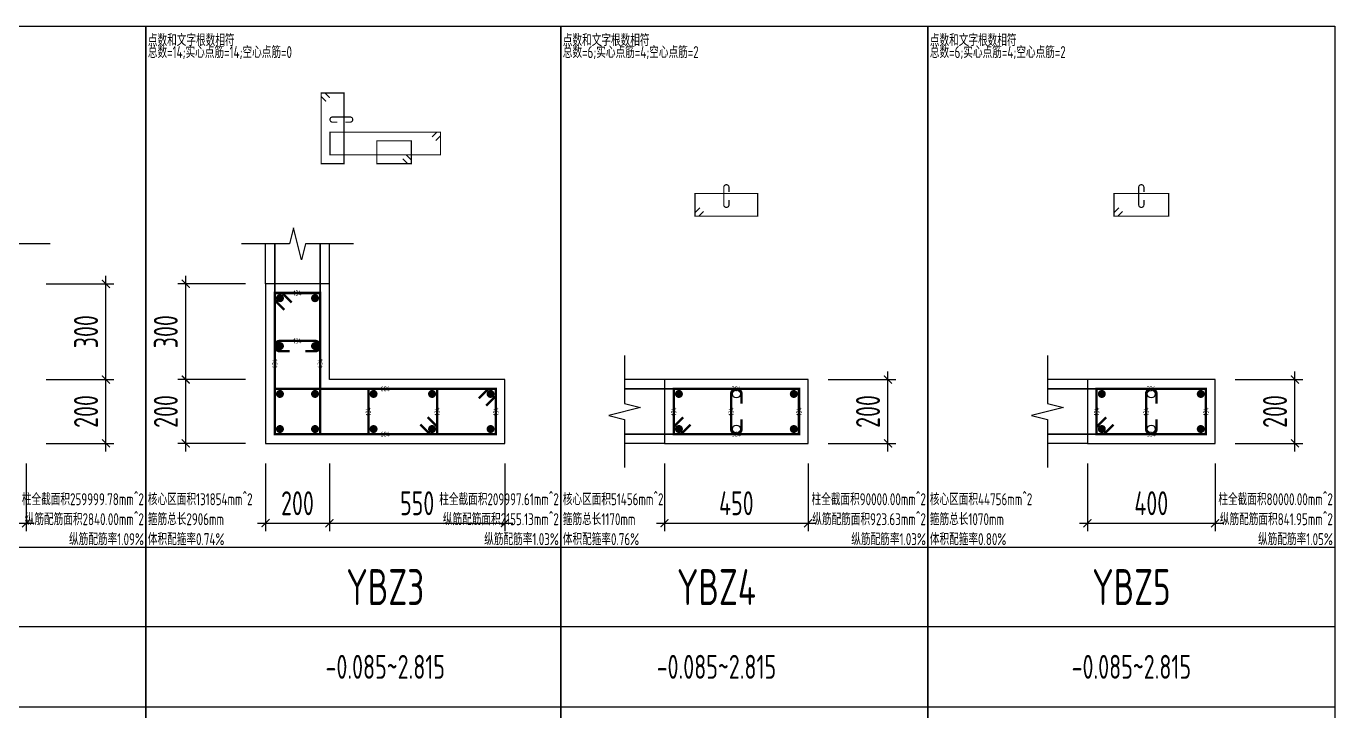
# Model space of a CAD drawing. Extents: x -812054 to 22247, y -644080 to 1003627.
# Drawn here: x -482157 to -465757, y -242433 to -233851 of the extents above; entities that cross this region are included whole.
import ezdxf
from ezdxf.enums import TextEntityAlignment as Align

# ---------------------------------------------------------------- set-up
doc = ezdxf.new("R2010")
doc.units = 0
doc.header["$LTSCALE"] = 1000
doc.layers.get('0').update_dxf_attribs({"linetype": 'CONTINUOUS'})
doc.layers.get('DEFPOINTS').update_dxf_attribs({"linetype": 'CONTINUOUS'})
for name, color, linetype in [('COLU_DE_DIM', 3, 'CONTINUOUS'), ('COLU_DE_TH', 7, 'CONTINUOUS'), ('LINK', 6, 'CONTINUOUS'), ('LINK-INDEX', 6, 'CONTINUOUS'), ('REIN', 6, 'CONTINUOUS'), ('TAB', 7, 'CONTINUOUS'), ('TAB_TEXT', 7, 'CONTINUOUS'), ('THIN', 7, 'CONTINUOUS')]:
    doc.layers.add(name, color=color, linetype=linetype)
doc.layers.add('箍筋长度', color=3, linetype='CONTINUOUS', plot=False)
doc.layers.add('配箍校核', color=34, linetype='CONTINUOUS', plot=False)
doc.styles.add('BW_Rein', font='Tssdeng.shx', dxfattribs={"width": 0.7, "bigfont": 'hztxt.shx'})
doc.styles.add('TSSD_DIMENSION', font='Tssdeng.shx', dxfattribs={"width": 0.7, "bigfont": 'tssdchn.shx'})
doc.styles.add('TSSD_REIN', font='tssdeng.shx', dxfattribs={"width": 0.7, "height": 300, "bigfont": 'tssdchn.shx'})
doc.dimstyles.new('TSSD_25_100', dxfattribs={"dimtxt": 300, "dimasz": 100, "dimexe": 100, "dimexo": 250, "dimgap": 100, "dimtad": 1, "dimdec": 0, "dimlfac": 0.25, "dimzin": 0, "dimdsep": 46, "dimtxsty": 'TSSD_DIMENSION', "dimblk": 'ARCHTICK', "dimcen": 0, "dimdle": 100, "dimclrt": 7, "dimadec": 0, "dimazin": 0, "dimtfac": 1, "dimtdec": 0, "dimtix": 1, "dimtmove": 2, "dimatfit": 3, "dimldrblk": 'ARCHTICK', "dimfxl": 1, "dimtolj": 1, "dimtzin": 0, "dimarcsym": 0})

# ---------------------------------------------------------------- blocks, each defined once
blk = doc.blocks.new('_ArchTick')
at = {"color": 0, "linetype": 'ByBlock', "const_width": 0.15}
blk.add_lwpolyline([(-0.5, -0.5), (0.5, 0.5)], dxfattribs=at)
blk = doc.blocks.new('*D1563')
at = {"layer": 'COLU_DE_DIM', "color": 0, "lineweight": -2, "transparency": 16777216}
for p, q in [((-474157, -239331), (-474157, -240181)), ((-472357, -239331), (-472357, -240181)), ((-474257, -240081), (-472257, -240081))]:
    blk.add_line(p, q, dxfattribs=at)
at = {"layer": 'DEFPOINTS', "color": 0, "transparency": 16777216}
for p in [(-474157, -239081), (-472357, -239081), (-472357, -240081)]:
    blk.add_point(p, dxfattribs=at)
at = {"layer": 'COLU_DE_DIM', "color": 0, "lineweight": -2, "transparency": 16777216, "xscale": 100, "yscale": 100, "zscale": 100, "rotation": 180}
blk.add_blockref('_ArchTick', (-474157, -240081), dxfattribs=at)
at = {"layer": 'COLU_DE_DIM', "color": 0, "lineweight": -2, "transparency": 16777216, "xscale": 100, "yscale": 100, "zscale": 100}
blk.add_blockref('_ArchTick', (-472357, -240081), dxfattribs=at)
at = {"layer": 'COLU_DE_DIM', "color": 7, "transparency": 16777216, "insert": (-473257, -239831), "char_height": 300, "attachment_point": 5, "style": 'TSSD_DIMENSION'}
blk.add_mtext('\\A1;450', dxfattribs=at)
blk = doc.blocks.new('*D1564')
at = {"layer": 'COLU_DE_DIM', "color": 0, "lineweight": -2, "transparency": 16777216}
for p, q in [((-472107, -238281), (-471257, -238281)), ((-471357, -239181), (-471357, -238181)), ((-472107, -239081), (-471257, -239081))]:
    blk.add_line(p, q, dxfattribs=at)
at = {"layer": 'DEFPOINTS', "color": 0, "transparency": 16777216}
for p in [(-472357, -238281), (-471357, -238281), (-472357, -239081)]:
    blk.add_point(p, dxfattribs=at)
at = {"layer": 'COLU_DE_DIM', "color": 0, "lineweight": -2, "transparency": 16777216, "xscale": 100, "yscale": 100, "zscale": 100}
for p, rotation in [((-471357, -238281), 90), ((-471357, -239081), 270)]:
    blk.add_blockref('_ArchTick', p, dxfattribs=dict(at, rotation=rotation))
at = {"layer": 'COLU_DE_DIM', "color": 7, "transparency": 16777216, "insert": (-471607, -238681), "char_height": 300, "attachment_point": 5, "rotation": 90, "style": 'TSSD_DIMENSION'}
blk.add_mtext('\\A1;200', dxfattribs=at)
blk = doc.blocks.new('*D1565')
at = {"layer": 'COLU_DE_DIM', "color": 0, "lineweight": -2, "transparency": 16777216}
for p, q in [((-468857, -239331), (-468857, -240181)), ((-467257, -239331), (-467257, -240181)), ((-468957, -240081), (-467157, -240081))]:
    blk.add_line(p, q, dxfattribs=at)
at = {"layer": 'DEFPOINTS', "color": 0, "transparency": 16777216}
for p in [(-468857, -239081), (-467257, -239081), (-467257, -240081)]:
    blk.add_point(p, dxfattribs=at)
at = {"layer": 'COLU_DE_DIM', "color": 0, "lineweight": -2, "transparency": 16777216, "xscale": 100, "yscale": 100, "zscale": 100, "rotation": 180}
blk.add_blockref('_ArchTick', (-468857, -240081), dxfattribs=at)
at = {"layer": 'COLU_DE_DIM', "color": 0, "lineweight": -2, "transparency": 16777216, "xscale": 100, "yscale": 100, "zscale": 100}
blk.add_blockref('_ArchTick', (-467257, -240081), dxfattribs=at)
at = {"layer": 'COLU_DE_DIM', "color": 7, "transparency": 16777216, "insert": (-468057, -239831), "char_height": 300, "attachment_point": 5, "style": 'TSSD_DIMENSION'}
blk.add_mtext('\\A1;400', dxfattribs=at)
blk = doc.blocks.new('*D1566')
at = {"layer": 'COLU_DE_DIM', "color": 0, "lineweight": -2, "transparency": 16777216}
for p, q in [((-467007, -238281), (-466157, -238281)), ((-466257, -239181), (-466257, -238181)), ((-467007, -239081), (-466157, -239081))]:
    blk.add_line(p, q, dxfattribs=at)
at = {"layer": 'DEFPOINTS', "color": 0, "transparency": 16777216}
for p in [(-467257, -238281), (-466257, -238281), (-467257, -239081)]:
    blk.add_point(p, dxfattribs=at)
at = {"layer": 'COLU_DE_DIM', "color": 0, "lineweight": -2, "transparency": 16777216, "xscale": 100, "yscale": 100, "zscale": 100}
for p, rotation in [((-466257, -238281), 90), ((-466257, -239081), 270)]:
    blk.add_blockref('_ArchTick', p, dxfattribs=dict(at, rotation=rotation))
at = {"layer": 'COLU_DE_DIM', "color": 7, "transparency": 16777216, "insert": (-466507, -238681), "char_height": 300, "attachment_point": 5, "rotation": 90, "style": 'TSSD_DIMENSION'}
blk.add_mtext('\\A1;200', dxfattribs=at)
blk = doc.blocks.new('*D1568')
at = {"layer": 'COLU_DE_DIM', "color": 0, "lineweight": -2, "transparency": 16777216}
for p, q in [((-482957, -239331), (-482957, -240181)), ((-482157, -239331), (-482157, -240181)), ((-483057, -240081), (-482057, -240081))]:
    blk.add_line(p, q, dxfattribs=at)
at = {"layer": 'DEFPOINTS', "color": 0, "transparency": 16777216}
for p in [(-482957, -239081), (-482157, -239081), (-482157, -240081)]:
    blk.add_point(p, dxfattribs=at)
at = {"layer": 'COLU_DE_DIM', "color": 0, "lineweight": -2, "transparency": 16777216, "xscale": 100, "yscale": 100, "zscale": 100, "rotation": 180}
blk.add_blockref('_ArchTick', (-482957, -240081), dxfattribs=at)
at = {"layer": 'COLU_DE_DIM', "color": 0, "lineweight": -2, "transparency": 16777216, "xscale": 100, "yscale": 100, "zscale": 100}
blk.add_blockref('_ArchTick', (-482157, -240081), dxfattribs=at)
at = {"layer": 'COLU_DE_DIM', "color": 7, "transparency": 16777216, "insert": (-482557, -239831), "char_height": 300, "attachment_point": 5, "style": 'TSSD_DIMENSION'}
blk.add_mtext('\\A1;200', dxfattribs=at)
blk = doc.blocks.new('*D1569')
at = {"layer": 'COLU_DE_DIM', "color": 0, "lineweight": -2, "transparency": 16777216}
for p, q in [((-481907, -238281), (-481057, -238281)), ((-481157, -239181), (-481157, -238181)), ((-481907, -239081), (-481057, -239081))]:
    blk.add_line(p, q, dxfattribs=at)
at = {"layer": 'DEFPOINTS', "color": 0, "transparency": 16777216}
for p in [(-482157, -238281), (-481157, -238281), (-482157, -239081)]:
    blk.add_point(p, dxfattribs=at)
at = {"layer": 'COLU_DE_DIM', "color": 0, "lineweight": -2, "transparency": 16777216, "xscale": 100, "yscale": 100, "zscale": 100}
for p, rotation in [((-481157, -238281), 90), ((-481157, -239081), 270)]:
    blk.add_blockref('_ArchTick', p, dxfattribs=dict(at, rotation=rotation))
at = {"layer": 'COLU_DE_DIM', "color": 7, "transparency": 16777216, "insert": (-481407, -238681), "char_height": 300, "attachment_point": 5, "rotation": 90, "style": 'TSSD_DIMENSION'}
blk.add_mtext('\\A1;200', dxfattribs=at)
blk = doc.blocks.new('*D1570')
at = {"layer": 'COLU_DE_DIM', "color": 0, "lineweight": -2, "transparency": 16777216}
for p, q in [((-481907, -237081), (-481057, -237081)), ((-481157, -238381), (-481157, -236981)), ((-481907, -238281), (-481057, -238281))]:
    blk.add_line(p, q, dxfattribs=at)
at = {"layer": 'DEFPOINTS', "color": 0, "transparency": 16777216}
for p in [(-482157, -237081), (-481157, -237081), (-482157, -238281)]:
    blk.add_point(p, dxfattribs=at)
at = {"layer": 'COLU_DE_DIM', "color": 0, "lineweight": -2, "transparency": 16777216, "xscale": 100, "yscale": 100, "zscale": 100}
for p, rotation in [((-481157, -237081), 90), ((-481157, -238281), 270)]:
    blk.add_blockref('_ArchTick', p, dxfattribs=dict(at, rotation=rotation))
at = {"layer": 'COLU_DE_DIM', "color": 7, "transparency": 16777216, "insert": (-481407, -237681), "char_height": 300, "attachment_point": 5, "rotation": 90, "style": 'TSSD_DIMENSION'}
blk.add_mtext('\\A1;300', dxfattribs=at)
blk = doc.blocks.new('*D1571')
at = {"layer": 'COLU_DE_DIM', "color": 0, "lineweight": -2, "transparency": 16777216}
for p, q in [((-479157, -239331), (-479157, -240181)), ((-478357, -239331), (-478357, -240181)), ((-479257, -240081), (-478257, -240081))]:
    blk.add_line(p, q, dxfattribs=at)
at = {"layer": 'DEFPOINTS', "color": 0, "transparency": 16777216}
for p in [(-479157, -239081), (-478357, -239081), (-478357, -240081)]:
    blk.add_point(p, dxfattribs=at)
at = {"layer": 'COLU_DE_DIM', "color": 0, "lineweight": -2, "transparency": 16777216, "xscale": 100, "yscale": 100, "zscale": 100, "rotation": 180}
blk.add_blockref('_ArchTick', (-479157, -240081), dxfattribs=at)
at = {"layer": 'COLU_DE_DIM', "color": 0, "lineweight": -2, "transparency": 16777216, "xscale": 100, "yscale": 100, "zscale": 100}
blk.add_blockref('_ArchTick', (-478357, -240081), dxfattribs=at)
at = {"layer": 'COLU_DE_DIM', "color": 7, "transparency": 16777216, "insert": (-478757, -239831), "char_height": 300, "attachment_point": 5, "style": 'TSSD_DIMENSION'}
blk.add_mtext('\\A1;200', dxfattribs=at)
blk = doc.blocks.new('*D1572')
at = {"layer": 'COLU_DE_DIM', "color": 0, "lineweight": -2, "transparency": 16777216}
for p, q in [((-478357, -239331), (-478357, -240181)), ((-476157, -239331), (-476157, -240181)), ((-478457, -240081), (-476057, -240081))]:
    blk.add_line(p, q, dxfattribs=at)
at = {"layer": 'DEFPOINTS', "color": 0, "transparency": 16777216}
for p in [(-478357, -239081), (-476157, -239081), (-476157, -240081)]:
    blk.add_point(p, dxfattribs=at)
at = {"layer": 'COLU_DE_DIM', "color": 0, "lineweight": -2, "transparency": 16777216, "xscale": 100, "yscale": 100, "zscale": 100, "rotation": 180}
blk.add_blockref('_ArchTick', (-478357, -240081), dxfattribs=at)
at = {"layer": 'COLU_DE_DIM', "color": 0, "lineweight": -2, "transparency": 16777216, "xscale": 100, "yscale": 100, "zscale": 100}
blk.add_blockref('_ArchTick', (-476157, -240081), dxfattribs=at)
at = {"layer": 'COLU_DE_DIM', "color": 7, "transparency": 16777216, "insert": (-477257, -239831), "char_height": 300, "attachment_point": 5, "style": 'TSSD_DIMENSION'}
blk.add_mtext('\\A1;550', dxfattribs=at)
blk = doc.blocks.new('*D1573')
at = {"layer": 'COLU_DE_DIM', "color": 0, "lineweight": -2, "transparency": 16777216}
for p, q in [((-479407, -238281), (-480257, -238281)), ((-480157, -239181), (-480157, -238181)), ((-479407, -239081), (-480257, -239081))]:
    blk.add_line(p, q, dxfattribs=at)
at = {"layer": 'DEFPOINTS', "color": 0, "transparency": 16777216}
for p in [(-480157, -238281), (-479157, -238281), (-479157, -239081)]:
    blk.add_point(p, dxfattribs=at)
at = {"layer": 'COLU_DE_DIM', "color": 0, "lineweight": -2, "transparency": 16777216, "xscale": 100, "yscale": 100, "zscale": 100}
for p, rotation in [((-480157, -238281), 90), ((-480157, -239081), 270)]:
    blk.add_blockref('_ArchTick', p, dxfattribs=dict(at, rotation=rotation))
at = {"layer": 'COLU_DE_DIM', "color": 7, "transparency": 16777216, "insert": (-480407, -238681), "char_height": 300, "attachment_point": 5, "rotation": 90, "style": 'TSSD_DIMENSION'}
blk.add_mtext('\\A1;200', dxfattribs=at)
blk = doc.blocks.new('*D1574')
at = {"layer": 'COLU_DE_DIM', "color": 0, "lineweight": -2, "transparency": 16777216}
for p, q in [((-479407, -237081), (-480257, -237081)), ((-480157, -238381), (-480157, -236981)), ((-479407, -238281), (-480257, -238281))]:
    blk.add_line(p, q, dxfattribs=at)
at = {"layer": 'DEFPOINTS', "color": 0, "transparency": 16777216}
for p in [(-480157, -237081), (-479157, -237081), (-479157, -238281)]:
    blk.add_point(p, dxfattribs=at)
at = {"layer": 'COLU_DE_DIM', "color": 0, "lineweight": -2, "transparency": 16777216, "xscale": 100, "yscale": 100, "zscale": 100}
for p, rotation in [((-480157, -237081), 90), ((-480157, -238281), 270)]:
    blk.add_blockref('_ArchTick', p, dxfattribs=dict(at, rotation=rotation))
at = {"layer": 'COLU_DE_DIM', "color": 7, "transparency": 16777216, "insert": (-480407, -237681), "char_height": 300, "attachment_point": 5, "rotation": 90, "style": 'TSSD_DIMENSION'}
blk.add_mtext('\\A1;300', dxfattribs=at)

msp = doc.modelspace()

# ---------------------------------------------------------------- linework, layer by layer
at = {"layer": 'COLU_DE_TH'}
for points in [[(-478356.77, -237081.01), (-479156.77, -237081.01), (-479156.77, -239081.01), (-476156.82, -239081.01), (-476156.82, -238281.01), (-478356.77, -238281.01), (-478356.77, -237081.01)], [(-474156.87, -238281.01), (-474156.87, -239081.01), (-472356.87, -239081.01), (-472356.87, -238281.01), (-474156.87, -238281.01)], [(-468856.87, -238281.01), (-468856.87, -239081.01), (-467256.87, -239081.01), (-467256.87, -238281.01), (-468856.87, -238281.01)]]:
    msp.add_lwpolyline(points, close=True, dxfattribs=at)
at = {"layer": 'LINK', "const_width": 30}
for points in [[(-478921.77, -237407.93), (-479041.77, -237287.93), (-479041.77, -237196.01), (-478471.77, -237196.01), (-478471.77, -238966.01), (-479041.77, -238966.01), (-479041.77, -237196.01), (-478949.85, -237196.01), (-478829.85, -237316.01)], [(-476483.74, -238516.01), (-476363.74, -238396.01), (-476271.82, -238396.01), (-476271.82, -238966.01), (-479041.77, -238966.01), (-479041.77, -238396.01), (-476271.82, -238396.01), (-476271.82, -238487.93), (-476391.82, -238607.93)], [(-477125.14, -238754.08), (-477005.14, -238874.08), (-477005.14, -238966.01), (-477868.45, -238966.01), (-477868.45, -238396.01), (-477005.14, -238396.01), (-477005.14, -238966.01), (-477097.06, -238966.01), (-477217.06, -238846.01)], [(-473829.94, -238846.01), (-473949.94, -238966.01), (-474041.87, -238966.01), (-474041.87, -238396.01), (-472471.87, -238396.01), (-472471.87, -238966.01), (-474041.87, -238966.01), (-474041.87, -238874.08), (-473921.87, -238754.08)], [(-468529.94, -238846.01), (-468649.94, -238966.01), (-468741.87, -238966.01), (-468741.87, -238396.01), (-467371.87, -238396.01), (-467371.87, -238966.01), (-468741.87, -238966.01), (-468741.87, -238874.08), (-468621.87, -238754.08)]]:
    msp.add_lwpolyline(points, dxfattribs=at)
for points in [[(-478656.77, -237926.01), (-478536.77, -237926.01, 1), (-478536.77, -237796.01), (-478976.77, -237796.01, 1), (-478976.77, -237926.01), (-478856.77, -237926.01)], [(-473191.87, -238581.01), (-473191.87, -238461.01, 1), (-473321.87, -238461.01), (-473321.87, -238901.01, 1), (-473191.87, -238901.01), (-473191.87, -238781.01)], [(-467991.87, -238581.01), (-467991.87, -238461.01, 1), (-468121.87, -238461.01), (-468121.87, -238901.01, 1), (-467991.87, -238901.01), (-467991.87, -238781.01)]]:
    msp.add_lwpolyline(points, format="xyb", dxfattribs=at)
at = {"layer": 'LINK-INDEX', "const_width": 15}
for points in [[(-478399.28, -234795.45), (-478459.28, -234735.45), (-478459.28, -234689.49), (-478174.28, -234689.49), (-478174.28, -235574.49), (-478459.28, -235574.49), (-478459.28, -234689.49), (-478413.32, -234689.49), (-478353.32, -234749.49)], [(-477070.27, -235239.49), (-477010.27, -235179.49), (-476964.31, -235179.49), (-476964.31, -235464.49), (-478349.28, -235464.49), (-478349.28, -235179.49), (-476964.31, -235179.49), (-476964.31, -235225.45), (-477024.31, -235285.45)], [(-477390.97, -235468.53), (-477330.97, -235528.53), (-477330.97, -235574.49), (-477762.63, -235574.49), (-477762.63, -235289.49), (-477330.97, -235289.49), (-477330.97, -235574.49), (-477376.93, -235574.49), (-477436.93, -235514.49)], [(-473668.41, -236173.51), (-473728.41, -236233.51), (-473774.37, -236233.51), (-473774.37, -235948.51), (-472989.37, -235948.51), (-472989.37, -236233.51), (-473774.37, -236233.51), (-473774.37, -236187.54), (-473714.37, -236127.54)], [(-468418.41, -236173.51), (-468478.41, -236233.51), (-468524.37, -236233.51), (-468524.37, -235948.51), (-467839.37, -235948.51), (-467839.37, -236233.51), (-468524.37, -236233.51), (-468524.37, -236187.55), (-468464.37, -236127.55)]]:
    msp.add_lwpolyline(points, dxfattribs=at)
for points in [[(-478156.78, -235054.49), (-478096.78, -235054.49, 1), (-478096.78, -234989.49), (-478316.78, -234989.49, 1), (-478316.78, -235054.49), (-478256.78, -235054.49)], [(-473349.37, -235931.01), (-473349.37, -235871.01, 1), (-473414.37, -235871.01), (-473414.37, -236091.01, 1), (-473349.37, -236091.01), (-473349.37, -236031.01)], [(-468149.37, -235931.01), (-468149.37, -235871.01, 1), (-468214.37, -235871.01), (-468214.37, -236091.01, 1), (-468149.37, -236091.01), (-468149.37, -236031.01)]]:
    msp.add_lwpolyline(points, format="xyb", dxfattribs=at)
at = {"layer": 'LINK-INDEX', "color": 1, "const_width": 20}
for points in [[(-479041.77, -237296.01), (-479041.77, -236581.01)], [(-478471.77, -237296.01), (-478471.77, -236581.01)], [(-473941.87, -238396.01), (-474656.87, -238396.01)], [(-468641.87, -238396.01), (-469356.87, -238396.01)], [(-473941.87, -238966.01), (-474656.87, -238966.01)], [(-468641.87, -238966.01), (-469356.87, -238966.01)]]:
    msp.add_lwpolyline(points, dxfattribs=at)
at = {"layer": 'REIN', "const_width": 50}
for points in [[(-479001.77, -237261.01, 1), (-478951.77, -237261.01, 1), (-479001.77, -237261.01)], [(-478561.77, -237261.01, 1), (-478511.77, -237261.01, 1), (-478561.77, -237261.01)], [(-479001.77, -237861.01, 1), (-478951.77, -237861.01, 1), (-479001.77, -237861.01)], [(-478561.77, -237861.01, 1), (-478511.77, -237861.01, 1), (-478561.77, -237861.01)], [(-479001.77, -238461.01, 1), (-478951.77, -238461.01, 1), (-479001.77, -238461.01)], [(-478561.77, -238461.01, 1), (-478511.77, -238461.01, 1), (-478561.77, -238461.01)], [(-477828.45, -238461.01, 1), (-477778.45, -238461.01, 1), (-477828.45, -238461.01)], [(-477095.14, -238461.01, 1), (-477045.14, -238461.01, 1), (-477095.14, -238461.01)], [(-476361.82, -238461.01, 1), (-476311.82, -238461.01, 1), (-476361.82, -238461.01)], [(-474001.87, -238461.01, 1), (-473951.87, -238461.01, 1), (-474001.87, -238461.01)], [(-472561.87, -238461.01, 1), (-472511.87, -238461.01, 1), (-472561.87, -238461.01)], [(-468701.87, -238461.01, 1), (-468651.87, -238461.01, 1), (-468701.87, -238461.01)], [(-467461.87, -238461.01, 1), (-467411.87, -238461.01, 1), (-467461.87, -238461.01)], [(-479001.77, -238901.01, 1), (-478951.77, -238901.01, 1), (-479001.77, -238901.01)], [(-478561.77, -238901.01, 1), (-478511.77, -238901.01, 1), (-478561.77, -238901.01)], [(-477828.45, -238901.01, 1), (-477778.45, -238901.01, 1), (-477828.45, -238901.01)], [(-477095.14, -238901.01, 1), (-477045.14, -238901.01, 1), (-477095.14, -238901.01)], [(-476361.82, -238901.01, 1), (-476311.82, -238901.01, 1), (-476361.82, -238901.01)], [(-474001.87, -238901.01, 1), (-473951.87, -238901.01, 1), (-474001.87, -238901.01)], [(-472561.87, -238901.01, 1), (-472511.87, -238901.01, 1), (-472561.87, -238901.01)], [(-468701.87, -238901.01, 1), (-468651.87, -238901.01, 1), (-468701.87, -238901.01)], [(-467461.87, -238901.01, 1), (-467411.87, -238901.01, 1), (-467461.87, -238901.01)]]:
    msp.add_lwpolyline(points, format="xyb", close=True, dxfattribs=at)
at = {"layer": 'REIN'}
for centre in [(-473256.87, -238461.01), (-468056.87, -238461.01), (-473256.87, -238901.01), (-468056.87, -238901.01)]:
    msp.add_circle(centre, 50, dxfattribs=at)
at = {"layer": 'TAB'}
for points in [[(-487656.77, -233851.46), (-480656.77, -233851.46), (-480656.77, -244381.01), (-487656.77, -244381.01), (-487656.77, -233851.46), (-487656.77, -240381.01), (-480656.77, -240381.01), (-480656.77, -241381.01), (-487656.77, -241381.01), (-487656.77, -242381.01), (-480656.77, -242381.01), (-480656.77, -243381.01), (-487656.77, -243381.01)], [(-480656.77, -233851.46), (-475456.82, -233851.46), (-475456.82, -244381.01), (-480656.77, -244381.01), (-480656.77, -233851.46), (-480656.77, -240381.01), (-475456.82, -240381.01), (-475456.82, -241381.01), (-480656.77, -241381.01), (-480656.77, -242381.01), (-475456.82, -242381.01), (-475456.82, -243381.01), (-480656.77, -243381.01)], [(-475456.82, -233851.46), (-470856.87, -233851.46), (-470856.87, -244381.01), (-475456.82, -244381.01), (-475456.82, -233851.46), (-475456.82, -240381.01), (-470856.87, -240381.01), (-470856.87, -241381.01), (-475456.82, -241381.01), (-475456.82, -242381.01), (-470856.87, -242381.01), (-470856.87, -243381.01), (-475456.82, -243381.01)], [(-470856.87, -233851.46), (-465756.87, -233851.46), (-465756.87, -244381.01), (-470856.87, -244381.01), (-470856.87, -233851.46), (-470856.87, -240381.01), (-465756.87, -240381.01), (-465756.87, -241381.01), (-470856.87, -241381.01), (-470856.87, -242381.01), (-465756.87, -242381.01), (-465756.87, -243381.01), (-470856.87, -243381.01)]]:
    msp.add_lwpolyline(points, dxfattribs=at)
at = {"layer": 'THIN'}
for p, q in [((-479156.77, -237081.01), (-479156.77, -236581.01)), ((-478356.77, -237081.01), (-478356.77, -236581.01)), ((-474156.87, -238281.01), (-474656.87, -238281.01)), ((-468856.87, -238281.01), (-469356.87, -238281.01)), ((-474156.87, -239081.01), (-474656.87, -239081.01)), ((-468856.87, -239081.01), (-469356.87, -239081.01))]:
    msp.add_line(p, q, dxfattribs=at)
for points in [[(-481856.77, -236581.01), (-482456.77, -236581.01), (-482506.77, -236781.01), (-482606.77, -236381.01), (-482656.77, -236581.01), (-483256.77, -236581.01)], [(-478056.77, -236581.01), (-478656.77, -236581.01), (-478706.77, -236781.01), (-478806.77, -236381.01), (-478856.77, -236581.01), (-479456.77, -236581.01)], [(-474656.87, -237981.01), (-474656.87, -238581.01), (-474456.87, -238631.01), (-474856.87, -238731.01), (-474656.87, -238781.01), (-474656.87, -239381.01)], [(-469356.87, -237981.01), (-469356.87, -238581.01), (-469156.87, -238631.01), (-469556.87, -238731.01), (-469356.87, -238781.01), (-469356.87, -239381.01)]]:
    msp.add_lwpolyline(points, dxfattribs=at)

# ---------------------------------------------------------------- texts
at = {"layer": 'TAB_TEXT', "style": 'TSSD_REIN', "width": 0.7}
for s, height, p in [('YBZ3', 450, (-477656.8, -240881.01)), ('YBZ4', 450, (-473506.87, -240881.01)), ('YBZ5', 450, (-468306.87, -240881.01)), ('-0.085~2.815', 300, (-477656.8, -241881.01)), ('-0.085~2.815', 300, (-473506.87, -241881.01)), ('-0.085~2.815', 300, (-468306.87, -241881.01))]:
    msp.add_text(s, height=height, dxfattribs=at).set_placement(p, align=Align.MIDDLE)
at = {"layer": '箍筋长度', "style": 'BW_Rein', "width": 0.7}
for s, rotation, p in [('134', 360, (-478756.77, -237196.01)), ('434', 90, (-479041.77, -238081.01)), ('434', 90, (-478471.77, -238081.01)), ('384', 0.000031, (-473256.87, -238396.01)), ('134', 90, (-477868.45, -238681.01)), ('134', 90, (-477005.14, -238681.01)), ('134', 90, (-476271.82, -238681.01)), ('134', 90.000031, (-474041.87, -238681.01)), ('134', 90.000031, (-473321.87, -238681.01)), ('134', 90.000031, (-472471.87, -238681.01)), ('134', 90, (-468741.87, -238681.01)), ('134', 90, (-468121.87, -238681.01)), ('134', 90, (-467371.87, -238681.01)), ('384', 0.000031, (-473256.87, -238966.01)), ('334', 360, (-468056.87, -238966.01))]:
    msp.add_text(s, height=65, rotation=rotation, dxfattribs=at).set_placement(p, align=Align.MIDDLE_CENTER)
for s, p in [('134', (-478756.77, -237796.01)), ('684', (-477656.8, -238396.01)), ('334', (-468056.87, -238396.01)), ('684', (-477656.8, -238966.01))]:
    msp.add_text(s, height=65, dxfattribs=at).set_placement(p, align=Align.MIDDLE_CENTER)
at = {"layer": '配箍校核', "style": 'BW_Rein', "width": 0.7}
for s, p in [('点数和文字根数相符', (-480631.77, -234101.46)), ('点数和文字根数相符', (-475431.82, -234101.46)), ('点数和文字根数相符', (-470831.87, -234101.46)), ('总数=14;实心点筋=14;空心点筋=0', (-480631.77, -234251.46)), ('总数=6;实心点筋=4;空心点筋=2', (-475431.82, -234251.46)), ('总数=6;实心点筋=4;空心点筋=2', (-470831.87, -234251.46)), ('核心区面积131854mm^ 2', (-480631.77, -239856.01)), ('核心区面积51456mm^ 2', (-475431.82, -239856.01)), ('核心区面积44756mm^ 2', (-470831.87, -239856.01)), ('箍筋总长2906mm', (-480631.77, -240106.01)), ('箍筋总长1170mm', (-475431.82, -240106.01)), ('箍筋总长1070mm', (-470831.87, -240106.01)), ('体积配箍率0.74%', (-480631.77, -240356.01)), ('体积配箍率0.76%', (-475431.82, -240356.01)), ('体积配箍率0.80%', (-470831.87, -240356.01))]:
    msp.add_text(s, height=150, dxfattribs=at).set_placement(p)
for s, p in [('柱全截面积259999.78mm^ 2', (-480681.77, -239856.01)), ('柱全截面积209997.61mm^ 2', (-475481.82, -239856.01)), ('柱全截面积90000.00mm^ 2', (-470881.87, -239856.01)), ('柱全截面积80000.00mm^ 2', (-465781.87, -239856.01)), ('纵筋配筋面积2840.00mm^ 2', (-480681.77, -240106.01)), ('纵筋配筋面积2155.13mm^ 2', (-475481.82, -240106.01)), ('纵筋配筋面积923.63mm^ 2', (-470881.87, -240106.01)), ('纵筋配筋面积841.95mm^ 2', (-465781.87, -240106.01)), ('纵筋配筋率1.09%', (-480681.77, -240356.01)), ('纵筋配筋率1.03%', (-475481.82, -240356.01)), ('纵筋配筋率1.03%', (-470881.87, -240356.01)), ('纵筋配筋率1.05%', (-465781.87, -240356.01))]:
    msp.add_text(s, height=150, dxfattribs=at).set_placement(p, align=Align.RIGHT)

# ---------------------------------------------------------------- dimensions: what is measured, and where the dimension line sits
at = {"layer": 'COLU_DE_DIM'}
for base, p1, p2, picture, middle in [((-481156.77, -237081.01), (-482156.77, -238281.01), (-482156.77, -237081.01), '*D1570', (-481406.77, -237681.01)), ((-480156.77, -237081.01), (-479156.77, -238281.01), (-479156.77, -237081.01), '*D1574', (-480406.77, -237681.01)), ((-481156.77, -238281.01), (-482156.77, -239081.01), (-482156.77, -238281.01), '*D1569', (-481406.77, -238681.01)), ((-480156.77, -238281.01), (-479156.77, -239081.01), (-479156.77, -238281.01), '*D1573', (-480406.77, -238681.01)), ((-471356.87, -238281.01), (-472356.87, -239081.01), (-472356.87, -238281.01), '*D1564', (-471606.87, -238681.01)), ((-466256.87, -238281.01), (-467256.87, -239081.01), (-467256.87, -238281.01), '*D1566', (-466506.87, -238681.01))]:
    dim = msp.add_linear_dim(base=base, p1=p1, p2=p2, angle=90, dimstyle='TSSD_25_100', dxfattribs=at)
    dim.commit()
    dim.dimension.update_dxf_attribs({"geometry": picture, "text_midpoint": middle})
for base, p1, p2, picture, middle in [((-482156.77, -240081.01), (-482956.77, -239081.01), (-482156.77, -239081.01), '*D1568', (-482556.77, -239831.01)), ((-478356.77, -240081.01), (-479156.77, -239081.01), (-478356.77, -239081.01), '*D1571', (-478756.77, -239831.01)), ((-476156.82, -240081.01), (-478356.77, -239081.01), (-476156.82, -239081.01), '*D1572', (-477256.8, -239831.01)), ((-472356.87, -240081.01), (-474156.87, -239081.01), (-472356.87, -239081.01), '*D1563', (-473256.87, -239831.01)), ((-467256.87, -240081.01), (-468856.87, -239081.01), (-467256.87, -239081.01), '*D1565', (-468056.87, -239831.01))]:
    dim = msp.add_linear_dim(base=base, p1=p1, p2=p2, dimstyle='TSSD_25_100', dxfattribs=at)
    dim.commit()
    dim.dimension.update_dxf_attribs({"geometry": picture, "text_midpoint": middle})

doc.saveas('drawing.dxf')
